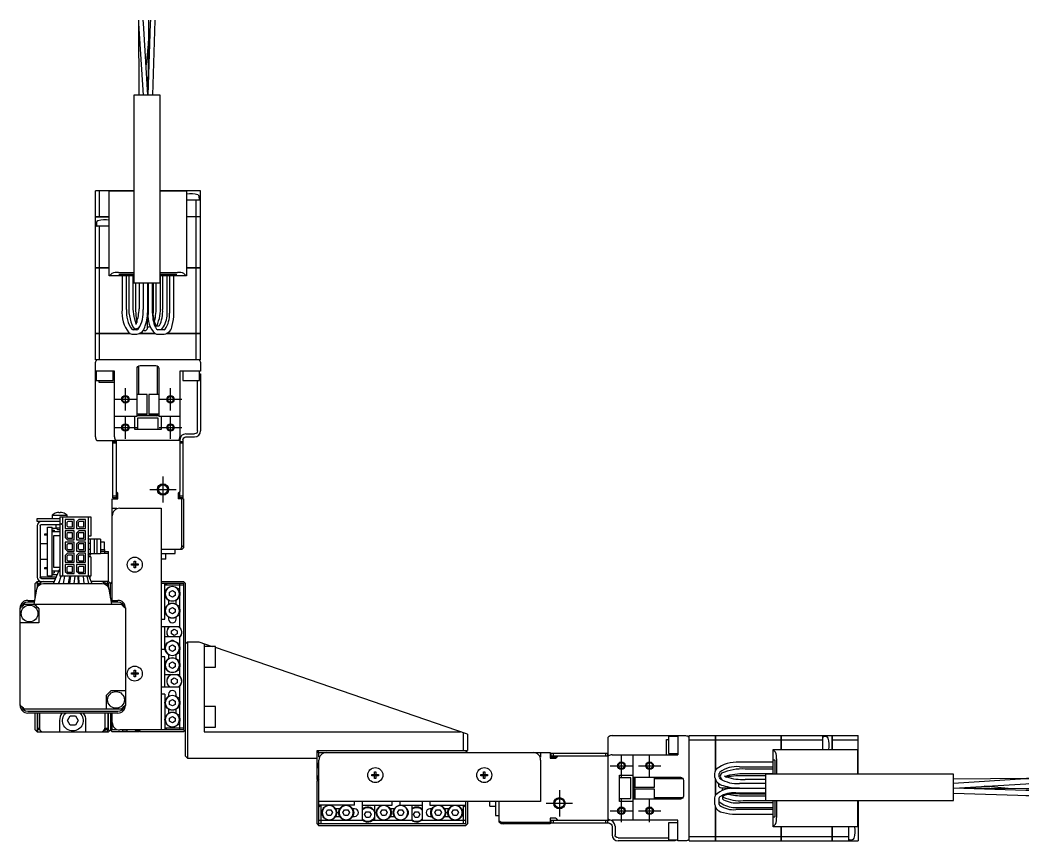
# Model space of a CAD drawing. Extents: x 0 to 1102, y -8 to 887.
# Drawn here: x 0 to 268.4, y 330.4 to 548.8 of the extents above; entities that cross this region are included whole.
import ezdxf

# ---------------------------------------------------------------- set-up
doc = ezdxf.new("R2010")
doc.units = 0
doc.header["$LTSCALE"] = 0.5
doc.linetypes.add('CENTER', pattern=[50.8, 31.75, -6.35, 6.35, -6.35])
for name, color, linetype in [('MSM_CENTER', 1, 'CENTER'), ('MSM_CONTINUOUS', 7, 'CONTINUOUS'), ('MSM_NARROW', 5, 'CONTINUOUS')]:
    doc.layers.add(name, color=color, linetype=linetype)

msp = doc.modelspace()

# ---------------------------------------------------------------- linework, layer by layer
at = {"layer": 'MSM_CENTER'}
for p, q in [((28, 444.9), (28, 450.9)), ((40, 444.9), (40, 450.9)), ((25, 447.9), (31, 447.9)), ((37, 447.9), (43, 447.9)), ((28, 437.4), (28, 443.4)), ((40, 437.4), (40, 443.4)), ((25, 440.4), (31, 440.4)), ((37, 440.4), (43, 440.4)), ((38, 427.4), (38, 420.4)), ((34.5, 423.9), (41.5, 423.9)), ((160, 347.4), (160, 353.4)), ((167.5, 347.4), (167.5, 353.4)), ((157, 350.4), (163, 350.4)), ((164.5, 350.4), (170.5, 350.4)), ((143.5, 343.9), (143.5, 336.9)), ((160, 335.4), (160, 341.4)), ((167.5, 335.4), (167.5, 341.4)), ((140, 340.4), (147, 340.4)), ((157, 338.4), (163, 338.4)), ((164.5, 338.4), (170.5, 338.4))]:
    msp.add_line(p, q, dxfattribs=at)
at = {"layer": 'MSM_CONTINUOUS'}
for p, q in [((31.45, 548.8), (31.45, 548.19)), ((31.45, 548.8), (31.45, 548.47)), ((31.45, 548.47), (31.6, 528.8)), ((31.46, 548.8), (31.5, 547.94)), ((31.5, 547.94), (32.7, 528.8)), ((32.8, 548.02), (32.76, 548.8)), ((34, 528.82), (32.8, 548.02)), ((34.14, 548.13), (34, 528.82)), ((34.62, 548.01), (34, 528.8)), ((34.15, 548.8), (34.14, 548.13)), ((34.64, 548.8), (34.62, 548.01)), ((35.3, 528.8), (35.94, 548.69)), ((35.92, 547.97), (35.94, 548.8)), ((35.94, 548.69), (35.95, 548.8)), ((34.11, 543.28), (33.49, 536.95)), ((37.23, 528.8), (30.23, 528.8)), ((30.23, 528.8), (30.23, 478.8)), ((37.23, 478.8), (37.23, 528.8)), ((20, 496.51), (20, 503.4)), ((30.23, 503.4), (20, 503.4)), ((21.15, 496.51), (21.15, 503.4)), ((23.7, 480.8), (23.7, 503.3)), ((30.23, 503.3), (23.7, 503.3)), ((48, 503.4), (37.23, 503.4)), ((44.3, 503.3), (37.23, 503.3)), ((44.25, 503.3), (44.25, 503.4)), ((44.3, 503.3), (44.3, 480.8)), ((48, 496.51), (48, 503.4)), ((48, 500.9), (44.3, 500.9)), ((46.85, 496.51), (46.85, 500.9)), ((47.73, 501.11), (47.66, 501.88)), ((20, 496.51), (23.7, 496.51)), ((20, 482.9), (20, 496.5)), ((20, 496.5), (23.7, 496.5)), ((23.7, 494), (20, 494)), ((20.01, 496.5), (20.01, 496.51)), ((20.34, 494.99), (20.27, 494.22)), ((21.15, 496.5), (21.15, 496.51)), ((21.15, 482.9), (21.15, 494)), ((44.3, 496.51), (48, 496.51)), ((48, 496.5), (44.3, 496.5)), ((46.84, 496.5), (46.84, 496.51)), ((46.85, 482.9), (46.85, 496.5)), ((47.99, 496.5), (47.99, 496.51)), ((48, 482.9), (48, 496.5)), ((20, 482.9), (23.7, 482.9)), ((20, 465.4), (20, 482.89)), ((23.7, 482.89), (20, 482.89)), ((20.01, 482.9), (20.01, 482.89)), ((21.15, 482.9), (21.15, 482.89)), ((21.15, 465.4), (21.15, 482.89)), ((30.23, 480.8), (23.7, 480.8)), ((23.81, 480.8), (24.41, 481.4)), ((26.18, 481.67), (30.23, 481.67)), ((26.4, 481.19), (30.23, 481.19)), ((26.4, 480.8), (26.4, 481.19)), ((27.1, 480.8), (27.1, 471.8)), ((28.3, 471.8), (28.3, 480.8)), ((28.9, 480.8), (28.9, 473.28)), ((30.1, 473.28), (30.1, 480.8)), ((37.23, 481.67), (41.82, 481.67)), ((37.23, 481.19), (41.6, 481.19)), ((44.3, 480.8), (37.23, 480.8)), ((37.3, 472.8), (37.3, 480.8)), ((37.9, 480.8), (37.9, 471.8)), ((39.1, 471.8), (39.1, 480.8)), ((39.7, 480.8), (39.7, 470.8)), ((40.9, 470.8), (40.9, 480.8)), ((41.6, 480.8), (41.6, 481.19)), ((43.59, 481.4), (44.19, 480.8)), ((44.3, 482.9), (48, 482.9)), ((48, 482.89), (44.3, 482.89)), ((46.84, 482.9), (46.84, 482.89)), ((46.85, 465.4), (46.85, 482.89)), ((47.99, 482.9), (47.99, 482.89)), ((48, 465.4), (48, 482.89)), ((37.23, 478.8), (30.23, 478.8)), ((30.7, 478.8), (30.7, 473.26)), ((31.65, 478.8), (31.65, 473.36)), ((32.75, 478.8), (32.75, 471.8)), ((33.95, 471.8), (33.95, 478.8)), ((34.05, 478.8), (34.05, 470.8)), ((35.25, 470.8), (35.25, 478.8)), ((35.5, 471.8), (35.5, 478.8)), ((36.1, 478.8), (36.1, 472.8)), ((31.65, 473.38), (31.65, 473.34)), ((35.43, 469.75), (35.5, 471.8)), ((30.83, 467.92), (30.67, 467.86)), ((33.87, 467.2), (33.92, 467.2)), ((33.92, 467.2), (34.33, 467.2)), ((34.33, 467.2), (34.36, 467.2)), ((34.36, 467.2), (34.59, 467.25)), ((36.94, 467.4), (36.21, 467.4)), ((20, 465.4), (29.28, 465.4)), ((20, 458.4), (20, 465.39)), ((29.29, 465.39), (20, 465.39)), ((20.01, 465.4), (20.01, 465.39)), ((21.15, 465.4), (21.15, 465.39)), ((21.15, 458.4), (21.15, 465.39)), ((31.02, 466.4), (30.05, 466.4)), ((30.05, 465.2), (31, 465.2)), ((31.04, 466.72), (31.08, 466.74)), ((31.08, 466.74), (31.28, 466.81)), ((35.9, 465.39), (31.65, 465.39)), ((31.68, 465.4), (35.88, 465.4)), ((32.83, 466.36), (33.01, 466.24)), ((33.01, 466.24), (33.21, 466.2)), ((33.21, 466.2), (33.24, 466.2)), ((33.21, 466.2), (33.21, 466.2)), ((33.22, 466.2), (33.24, 466.2)), ((38.35, 466.4), (36.6, 466.4)), ((36.6, 465.2), (38.35, 465.2)), ((48, 465.39), (38.95, 465.39)), ((38.97, 465.4), (48, 465.4)), ((46.84, 465.4), (46.84, 465.39)), ((46.85, 458.4), (46.85, 465.39)), ((47.99, 465.4), (47.99, 465.39)), ((48, 458.4), (48, 465.39)), ((48, 458.4), (20, 458.4)), ((20, 437.9), (20, 457.4)), ((31.5, 456.79), (31.5, 449.2)), ((31.9, 456.9), (36.1, 456.9)), ((36.5, 449.2), (36.5, 456.79)), ((48, 457.4), (48, 455.4)), ((25.1, 455.4), (20, 455.4)), ((20.25, 455.4), (20.25, 452.9)), ((24.75, 452.9), (24.75, 455.4)), ((25.1, 437.9), (25.1, 455.4)), ((31.1, 443.7), (31.1, 456.1)), ((36.9, 456.1), (36.9, 443.7)), ((42.5, 455.4), (42.5, 437.9)), ((48, 455.4), (42.5, 455.4)), ((43.25, 455.4), (43.25, 452.9)), ((47.75, 452.9), (47.75, 455.4)), ((47.75, 454.7), (48, 454.7)), ((48, 454.2), (47.75, 454.2)), ((48, 454.7), (48, 439.5)), ((20.25, 452.9), (24.75, 452.9)), ((21.05, 452.4), (21.05, 452.9)), ((25.1, 452.4), (21.05, 452.4)), ((43.25, 452.9), (47.75, 452.9)), ((47.2, 439.5), (47.2, 452.9)), ((33.75, 449.2), (31.1, 449.2)), ((33.75, 444), (33.75, 449.2)), ((36.9, 449.2), (34.25, 449.2)), ((34.25, 449.2), (34.25, 444)), ((25.1, 443.4), (31.13, 443.4)), ((30.5, 439.9), (30.5, 443.4)), ((31.1, 444), (33.75, 444)), ((36.88, 443.5), (31.12, 443.5)), ((31.13, 443.4), (31.13, 443.49)), ((31.16, 443.4), (31.13, 443.49)), ((36.75, 442.9), (31.25, 442.9)), ((31.25, 442.9), (31.25, 439.9)), ((31.5, 444), (31.5, 443.7)), ((31.5, 443.7), (36.5, 443.7)), ((31.5, 443.7), (31.7, 443.5)), ((34.25, 444), (36.9, 444)), ((36.3, 443.5), (36.5, 443.7)), ((36.5, 443.7), (36.5, 444)), ((36.75, 439.9), (36.75, 442.9)), ((36.87, 443.49), (36.85, 443.42)), ((36.87, 443.4), (36.87, 443.49)), ((36.87, 443.4), (42.5, 443.4)), ((37.5, 443.4), (37.5, 439.9)), ((37.5, 439.9), (30.5, 439.9)), ((44.1, 438.7), (46.4, 438.7)), ((44.1, 437.9), (46.4, 437.9)), ((20.38, 436.9), (25.48, 436.9)), ((24.7, 421.7), (24.7, 436.7)), ((24.7, 436.7), (25.5, 436.7)), ((25.5, 436.2), (24.7, 436.2)), ((25.5, 436.9), (25.5, 421.7)), ((42.5, 436.9), (25.5, 436.9)), ((42.5, 437.1), (42.5, 423.4)), ((42.5, 436.7), (43.3, 436.7)), ((43.3, 436.2), (42.5, 436.2)), ((43.3, 437.1), (43.3, 421.7)), ((24.5, 394.4), (24.5, 421.4)), ((24.5, 421.4), (26, 421.4)), ((24.7, 422.2), (25.5, 422.2)), ((25.5, 421.7), (24.7, 421.7)), ((25.5, 423.4), (26, 422.9)), ((25.75, 423.15), (25.75, 421.4)), ((26, 421.4), (26, 422.9)), ((42, 422.9), (42.5, 423.4)), ((42, 422.9), (42, 421.4)), ((43.5, 421.4), (42, 421.4)), ((42.5, 421.7), (42.5, 423.4)), ((42.5, 422.2), (43.3, 422.2)), ((43.3, 421.7), (42.5, 421.7)), ((43, 408.51), (43, 421.4)), ((43.5, 421.4), (43.5, 408.4)), ((24.5, 418.9), (25.7, 418.9)), ((26.5, 418.9), (37.5, 418.9)), ((37.5, 418.9), (37.5, 359.9)), ((4.5, 415.4), (4.5, 416.2)), ((4.5, 416.2), (10.53, 416.2)), ((8.5, 417.1), (12.5, 417.1)), ((8.5, 417.1), (8.5, 416.2)), ((9.61, 417.67), (9.61, 417.68)), ((10.32, 417.67), (10.32, 417.79)), ((10.68, 417.67), (10.32, 417.67)), ((10.53, 416.65), (10.53, 400.8)), ((10.53, 416.65), (18.81, 416.65)), ((10.68, 417.79), (10.68, 417.67)), ((11.24, 416.65), (11.24, 414.87)), ((11.39, 417.68), (11.39, 417.67)), ((12.5, 416.65), (12.5, 417.1)), ((18.1, 416.65), (18.1, 400.8)), ((18.81, 416.65), (18.81, 411.45)), ((10.53, 415.4), (4.5, 415.4)), ((4.5, 414.2), (4.5, 400.6)), ((5.3, 414.2), (5.3, 400.6)), ((5.7, 414.6), (10.53, 414.6)), ((7.3, 413.9), (8.5, 413.9)), ((7.3, 400.9), (7.3, 413.9)), ((8.5, 400.9), (8.5, 413.9)), ((8.5, 413.65), (9.55, 413.65)), ((9.5, 414.6), (9.5, 413.7)), ((9.5, 413.7), (10.53, 413.7)), ((9.5, 413.7), (9.7, 413.5)), ((9.7, 413.5), (10, 413.2)), ((11.14, 414.87), (11.24, 414.87)), ((11.24, 414.57), (11.14, 414.57)), ((11.24, 414.57), (11.24, 400.8)), ((11.97, 415.92), (11.97, 413.52)), ((14.37, 415.92), (11.97, 415.92)), ((11.97, 413.52), (14.37, 413.52)), ((12.67, 415.41), (12.42, 415.16)), ((12.42, 415.16), (12.42, 414.19)), ((12.42, 414.19), (12.67, 413.94)), ((13.92, 415.41), (12.67, 415.41)), ((12.67, 413.94), (13.92, 413.94)), ((13.92, 413.94), (13.92, 415.41)), ((14.37, 413.52), (14.37, 415.92)), ((15.57, 415.92), (14.97, 415.32)), ((14.97, 415.32), (14.97, 413.52)), ((14.97, 413.52), (17.37, 413.52)), ((15.67, 415.41), (15.42, 415.16)), ((15.42, 415.16), (15.42, 414.19)), ((15.42, 414.19), (15.67, 413.94)), ((17.37, 415.92), (15.57, 415.92)), ((16.92, 415.41), (15.67, 415.41)), ((15.67, 413.94), (16.92, 413.94)), ((16.92, 413.94), (16.92, 415.41)), ((17.37, 413.52), (17.37, 415.92)), ((6.5, 412.03), (6.5, 411.78)), ((7.3, 412.03), (6.5, 412.03)), ((7.3, 411.78), (6.5, 411.78)), ((8.5, 413.11), (9.05, 413.11)), ((10.53, 412.65), (8.5, 412.65)), ((9, 411.65), (10.53, 411.65)), ((9, 403.15), (9, 411.65)), ((9.05, 413.11), (9.05, 412.65)), ((10.53, 413.2), (10, 413.2)), ((11.97, 412.92), (11.97, 411.12)), ((14.37, 412.92), (11.97, 412.92)), ((11.97, 411.12), (12.57, 410.52)), ((12.67, 412.41), (12.42, 412.16)), ((12.42, 412.16), (12.42, 411.19)), ((12.42, 411.19), (12.67, 410.94)), ((13.92, 412.41), (12.67, 412.41)), ((12.67, 410.94), (13.92, 410.94)), ((13.92, 410.94), (13.92, 412.41)), ((14.37, 410.52), (14.37, 412.92)), ((15.57, 412.92), (14.97, 412.32)), ((14.97, 412.32), (14.97, 410.52)), ((15.67, 412.41), (15.42, 412.16)), ((15.42, 412.16), (15.42, 411.19)), ((15.42, 411.19), (15.67, 410.94)), ((17.37, 412.92), (15.57, 412.92)), ((16.92, 412.41), (15.67, 412.41)), ((15.67, 410.94), (16.92, 410.94)), ((16.92, 410.94), (16.92, 412.41)), ((17.37, 410.52), (17.37, 412.92)), ((18.81, 411.45), (18.1, 411.45)), ((7.3, 409.4), (5.3, 409.4)), ((11.97, 409.92), (11.97, 408.12)), ((14.37, 409.92), (11.97, 409.92)), ((11.97, 408.12), (12.57, 407.52)), ((12.67, 409.41), (12.42, 409.16)), ((12.42, 409.16), (12.42, 408.19)), ((12.42, 408.19), (12.67, 407.94)), ((12.57, 410.52), (14.37, 410.52)), ((13.92, 409.41), (12.67, 409.41)), ((13.92, 407.94), (13.92, 409.41)), ((14.37, 407.52), (14.37, 409.92)), ((14.97, 410.52), (17.37, 410.52)), ((15.57, 409.92), (14.97, 409.32)), ((14.97, 409.32), (14.97, 407.52)), ((15.67, 409.41), (15.42, 409.16)), ((15.42, 409.16), (15.42, 408.19)), ((15.42, 408.19), (15.67, 407.94)), ((17.37, 409.92), (15.57, 409.92)), ((16.92, 409.41), (15.67, 409.41)), ((16.92, 407.94), (16.92, 409.41)), ((17.37, 407.52), (17.37, 409.92)), ((18.66, 409.55), (18.1, 409.55)), ((21.38, 410.65), (18.35, 410.65)), ((18.6, 409.55), (18.6, 407.9)), ((18.66, 410.65), (18.66, 406.79)), ((19.66, 410.65), (19.66, 406.79)), ((20.36, 410.65), (20.36, 406.79)), ((21.38, 410.65), (21.38, 406.79)), ((22.4, 409.9), (21.38, 409.9)), ((22.4, 407.9), (22.4, 409.9)), ((42.69, 407.9), (43, 408.51)), ((43, 408.51), (43.5, 409.01)), ((43.5, 408.4), (43, 407.9)), ((5.3, 405.4), (7.3, 405.4)), ((11.97, 406.32), (12.57, 406.92)), ((11.97, 406.32), (11.97, 404.52)), ((12.67, 406.41), (12.42, 406.16)), ((12.42, 406.16), (12.42, 405.19)), ((12.57, 407.52), (14.37, 407.52)), ((14.37, 406.92), (12.57, 406.92)), ((12.67, 407.94), (13.92, 407.94)), ((13.92, 406.41), (12.67, 406.41)), ((13.92, 404.94), (13.92, 406.41)), ((14.37, 404.52), (14.37, 406.92)), ((14.97, 407.52), (17.37, 407.52)), ((15.57, 406.92), (14.97, 406.32)), ((14.97, 406.32), (14.97, 404.52)), ((15.67, 406.41), (15.42, 406.16)), ((15.42, 406.16), (15.42, 405.19)), ((17.37, 406.92), (15.57, 406.92)), ((15.67, 407.94), (16.92, 407.94)), ((16.92, 406.41), (15.67, 406.41)), ((16.92, 404.94), (16.92, 406.41)), ((17.37, 404.52), (17.37, 406.92)), ((18.66, 407.9), (18.1, 407.9)), ((18.81, 405.99), (18.1, 405.99)), ((21.38, 406.79), (18.35, 406.79)), ((18.5, 407.9), (18.66, 407.9)), ((18.5, 407.9), (18.5, 407.9)), ((18.5, 406.4), (18.89, 406.79)), ((18.5, 406.79), (18.5, 405.99)), ((18.81, 405.99), (18.81, 400.8)), ((21.38, 407.9), (22.5, 407.9)), ((22.5, 407.4), (21.38, 407.4)), ((23.5, 406.9), (21.38, 406.9)), ((22.5, 406.9), (22.5, 407.9)), ((22.5, 407.4), (23.5, 407.4)), ((23.5, 399.4), (23.5, 407.4)), ((43, 407.9), (37.5, 407.9)), ((37.5, 406.9), (41.25, 406.9)), ((38.75, 405.4), (37.5, 405.4)), ((38.75, 405.4), (38.75, 406.9)), ((41.25, 406.9), (41.25, 407.9)), ((7.3, 403.03), (6.5, 403.03)), ((6.5, 403.03), (6.5, 402.78)), ((7.3, 402.78), (6.5, 402.78)), ((8.9, 398.9), (10.53, 402.75)), ((10.53, 403.15), (9, 403.15)), ((11.97, 404.52), (14.37, 404.52)), ((11.97, 403.92), (11.97, 402.12)), ((14.37, 403.92), (11.97, 403.92)), ((12.42, 405.19), (12.67, 404.94)), ((12.67, 403.41), (12.42, 403.16)), ((12.42, 403.16), (12.42, 402.19)), ((12.67, 404.94), (13.92, 404.94)), ((13.92, 403.41), (12.67, 403.41)), ((13.92, 401.94), (13.92, 403.41)), ((14.37, 401.52), (14.37, 403.92)), ((14.97, 404.52), (17.37, 404.52)), ((14.97, 403.92), (14.97, 402.12)), ((17.37, 403.92), (14.97, 403.92)), ((15.42, 405.19), (15.67, 404.94)), ((15.67, 403.41), (15.42, 403.16)), ((15.42, 403.16), (15.42, 402.19)), ((15.67, 404.94), (16.92, 404.94)), ((16.92, 403.41), (15.67, 403.41)), ((16.92, 401.94), (16.92, 403.41)), ((17.37, 401.52), (17.37, 403.92)), ((29.61, 404.08), (30.32, 404.08)), ((29.61, 403.72), (29.61, 404.08)), ((30.32, 403.72), (29.61, 403.72)), ((30.32, 404.79), (30.68, 404.79)), ((30.32, 404.08), (30.32, 404.79)), ((30.33, 404.07), (30.32, 404.08)), ((30.33, 403.73), (30.32, 403.72)), ((30.32, 403.02), (30.32, 403.72)), ((30.68, 403.02), (30.32, 403.02)), ((30.33, 404.07), (30.67, 404.07)), ((30.33, 403.73), (30.33, 404.07)), ((30.67, 403.73), (30.33, 403.73)), ((30.67, 404.07), (30.68, 404.08)), ((30.67, 404.07), (30.67, 403.73)), ((30.67, 403.73), (30.68, 403.72)), ((30.68, 404.79), (30.68, 404.08)), ((30.68, 404.08), (31.39, 404.08)), ((30.68, 403.72), (30.68, 403.02)), ((31.39, 403.72), (30.68, 403.72)), ((31.39, 404.08), (31.39, 403.72)), ((5.5, 400.7), (9.5, 400.7)), ((5.5, 400.7), (5.5, 400.26)), ((5.7, 400.2), (9.45, 400.2)), ((7.3, 400.9), (8.5, 400.9)), ((10.28, 402.15), (8.5, 402.15)), ((8.5, 401.7), (9.05, 401.7)), ((9.85, 401.15), (8.5, 401.15)), ((9.05, 402.15), (9.05, 401.7)), ((9.5, 400.32), (9.5, 400.7)), ((10.27, 398.9), (10.88, 400.8)), ((18.81, 400.8), (10.53, 400.8)), ((11.52, 398.9), (11.89, 400.8)), ((11.97, 402.12), (12.57, 401.52)), ((12.42, 402.19), (12.67, 401.94)), ((12.57, 401.52), (14.37, 401.52)), ((12.67, 401.94), (13.92, 401.94)), ((13.11, 400.8), (12.74, 398.9)), ((13.4, 400.8), (13.12, 398.9)), ((14.34, 398.9), (14.61, 400.8)), ((15.57, 401.52), (14.97, 402.12)), ((15.37, 400.8), (15.41, 398.9)), ((15.42, 402.19), (15.67, 401.94)), ((15.57, 401.52), (17.37, 401.52)), ((15.73, 398.9), (15.57, 400.8)), ((15.67, 401.94), (16.92, 401.94)), ((16.78, 400.8), (16.94, 398.9)), ((17.75, 400.8), (18.17, 398.9)), ((18.3, 400.8), (19.1, 398.9)), ((18.5, 400.8), (18.5, 400.32)), ((3.7, 393.4), (4.41, 397.41)), ((4, 398.9), (4.5, 399.4)), ((4, 395.1), (4, 398.9)), ((4.25, 399.15), (4.5, 398.9)), ((4.5, 399.4), (4.5, 397.75)), ((4.5, 399.4), (9.11, 399.4)), ((4.7, 398.13), (4.7, 398.9)), ((4.7, 398.9), (5.23, 398.9)), ((4.94, 398.4), (4.7, 398.4)), ((5.5, 399.4), (5.5, 399.2)), ((6.18, 398.9), (21.82, 398.9)), ((10.21, 398.92), (10.47, 399.53)), ((10.43, 399.4), (10.41, 399.4)), ((12.84, 399.4), (13.2, 399.4)), ((15.4, 399.4), (15.69, 399.4)), ((23.5, 399.4), (18.89, 399.4)), ((22.5, 399.4), (22.5, 398.77)), ((22.5, 398.9), (23.3, 398.9)), ((23.5, 398.9), (23, 399.4)), ((23.3, 398.4), (23.06, 398.4)), ((23.3, 398.9), (23.3, 398.13)), ((24, 398.9), (23.5, 399.4)), ((23.5, 398.9), (23.75, 399.15)), ((23.5, 397.75), (23.5, 398.9)), ((23.59, 397.41), (24.3, 393.4)), ((24.25, 399.15), (24, 398.9)), ((24, 395.1), (24, 398.9)), ((24.5, 399.4), (24.25, 399.15)), ((24.25, 399.15), (24.5, 398.9)), ((37.5, 399.4), (43.5, 399.4)), ((43.5, 398.9), (37.5, 398.9)), ((38.5, 389.4), (38.5, 398.9)), ((38.5, 398.4), (39, 398.9)), ((43.5, 398.4), (38.5, 398.4)), ((42.5, 387.22), (42.5, 398.9)), ((44, 398.9), (43.5, 399.4)), ((43.5, 398.9), (43.75, 399.15)), ((43.5, 398.9), (43.5, 359.9)), ((44, 352.9), (44, 398.9)), ((39.75, 396.58), (40.5, 397.02)), ((39.75, 395.72), (39.75, 396.58)), ((40.5, 395.29), (39.75, 395.72)), ((40.5, 397.02), (41.25, 396.58)), ((41.25, 395.72), (40.5, 395.29)), ((41.25, 396.58), (41.25, 395.72)), ((0, 366.4), (0, 392.4)), ((1.15, 393.4), (26.85, 393.4)), ((2, 394.4), (3.88, 394.4)), ((2, 394.02), (3.81, 394.02)), ((5, 392.15), (5, 388.4)), ((24.12, 394.4), (26, 394.4)), ((24.19, 394.02), (26, 394.02)), ((28, 392.4), (28, 366.4)), ((39.5, 394.42), (39.5, 393.38)), ((39.75, 392.08), (40.5, 392.52)), ((39.75, 391.22), (39.75, 392.08)), ((40.5, 392.52), (41.25, 392.08)), ((41.25, 392.08), (41.25, 391.22)), ((41.5, 393.38), (41.5, 394.42)), ((37.5, 389.4), (38.5, 389.4)), ((39.5, 389.92), (39.5, 389.4)), ((40.5, 390.79), (39.75, 391.22)), ((41.25, 391.22), (40.5, 390.79)), ((41.5, 389.4), (41.5, 389.92)), ((5, 388.4), (0, 388.4)), ((37.5, 387.4), (42.5, 387.4)), ((38.5, 381.4), (38.5, 387.4)), ((40.25, 386.33), (41, 386.77)), ((41, 386.77), (41.75, 386.33)), ((42.5, 384.7), (38.5, 384.7)), ((40.25, 385.47), (40.25, 386.33)), ((41, 385.04), (40.25, 385.47)), ((41.75, 385.47), (41, 385.04)), ((41.75, 386.33), (41.75, 385.47)), ((42.5, 374.22), (42.5, 384.7)), ((37.5, 381.4), (38.5, 381.4)), ((39.75, 382.08), (40.5, 382.52)), ((39.75, 381.22), (39.75, 382.08)), ((40.5, 380.79), (39.75, 381.22)), ((40.5, 382.52), (41.25, 382.08)), ((41.25, 381.22), (40.5, 380.79)), ((41.25, 382.08), (41.25, 381.22)), ((44, 382.9), (44.5, 383.4)), ((44.5, 383.4), (44.5, 352.4)), ((44.5, 383.4), (47.5, 383.4)), ((47.5, 383.4), (51.13, 382.15)), ((49, 382.89), (49, 359.4)), ((52, 382.15), (49, 382.15)), ((52, 376.65), (52, 382.15)), ((119, 358.78), (52, 381.85)), ((38.5, 379.4), (37.5, 379.4)), ((38.5, 371.4), (38.5, 379.4)), ((39.5, 379.92), (39.5, 378.88)), ((41.5, 378.88), (41.5, 379.92)), ((30.32, 375.79), (30.68, 375.79)), ((30.32, 375.08), (30.32, 375.79)), ((30.68, 375.79), (30.68, 375.08)), ((39.75, 377.58), (40.5, 378.02)), ((39.75, 376.72), (39.75, 377.58)), ((40.5, 376.29), (39.75, 376.72)), ((40.5, 378.02), (41.25, 377.58)), ((41.25, 376.72), (40.5, 376.29)), ((41.25, 377.58), (41.25, 376.72)), ((49, 376.65), (52, 376.65)), ((29.61, 375.08), (30.32, 375.08)), ((29.61, 374.72), (29.61, 375.08)), ((30.32, 374.72), (29.61, 374.72)), ((30.33, 375.07), (30.32, 375.08)), ((30.33, 374.73), (30.32, 374.72)), ((30.32, 374.02), (30.32, 374.72)), ((30.68, 374.02), (30.32, 374.02)), ((30.33, 374.73), (30.33, 375.07)), ((30.33, 375.07), (30.67, 375.07)), ((30.67, 374.73), (30.33, 374.73)), ((30.67, 375.07), (30.68, 375.08)), ((30.67, 375.07), (30.67, 374.73)), ((30.67, 374.73), (30.68, 374.72)), ((30.68, 375.08), (31.39, 375.08)), ((30.68, 374.72), (30.68, 374.02)), ((31.39, 374.72), (30.68, 374.72)), ((31.39, 375.08), (31.39, 374.72)), ((38.5, 374.7), (42.5, 374.7)), ((40.25, 373.33), (41, 373.77)), ((40.25, 372.47), (40.25, 373.33)), ((41, 373.77), (41.75, 373.33)), ((41.75, 373.33), (41.75, 372.47)), ((24.25, 370.4), (28, 370.4)), ((37.5, 371.4), (42.5, 371.4)), ((41, 372.04), (40.25, 372.47)), ((41.75, 372.47), (41, 372.04)), ((42.5, 359.9), (42.5, 371.58)), ((23, 365.4), (23, 369.15)), ((38.5, 369.4), (37.5, 369.4)), ((38.5, 369.4), (38.5, 359.9)), ((39.5, 369.4), (39.5, 368.88)), ((39.75, 367.58), (40.5, 368.02)), ((40.5, 368.02), (41.25, 367.58)), ((41.5, 368.88), (41.5, 369.4)), ((26.85, 365.4), (1.15, 365.4)), ((39.5, 365.42), (39.5, 364.38)), ((39.75, 366.72), (39.75, 367.58)), ((40.5, 366.29), (39.75, 366.72)), ((41.25, 366.72), (40.5, 366.29)), ((41.25, 367.58), (41.25, 366.72)), ((41.5, 364.38), (41.5, 365.42)), ((52, 366.15), (49, 366.15)), ((52, 360.65), (52, 366.15)), ((26, 364.78), (2, 364.78)), ((26, 364.4), (2, 364.4)), ((4, 359.9), (4, 364.4)), ((4.5, 364.4), (4.5, 359.4)), ((4.7, 359.9), (4.7, 364.4)), ((5.1, 364.4), (5.1, 360.4)), ((10.5, 362.4), (10.5, 359.4)), ((12.56, 362.4), (13.28, 363.65)), ((13.28, 361.15), (12.56, 362.4)), ((13.28, 363.65), (14.72, 363.65)), ((14.72, 363.65), (15.44, 362.4)), ((15.44, 362.4), (14.72, 361.15)), ((17.5, 359.4), (17.5, 362.4)), ((22.5, 364.4), (22.5, 360.4)), ((23.3, 364.4), (23.3, 359.9)), ((23.5, 359.9), (23.5, 364.4)), ((24, 364.4), (24, 359.9)), ((24.5, 359.9), (24.5, 364.4)), ((39.75, 363.08), (40.5, 363.52)), ((39.75, 362.22), (39.75, 363.08)), ((40.5, 363.52), (41.25, 363.08)), ((41.25, 363.08), (41.25, 362.22)), ((4.5, 359.4), (4, 359.9)), ((4.5, 359.9), (4.25, 359.65)), ((4.7, 360.4), (5.1, 360.4)), ((5.23, 359.9), (4.7, 359.9)), ((14.72, 361.15), (13.28, 361.15)), ((22.5, 360.4), (23.3, 360.4)), ((22.5, 360.4), (22.5, 359.4)), ((23.3, 359.9), (22.5, 359.9)), ((23, 359.4), (23.5, 359.9)), ((23.75, 359.65), (23.5, 359.9)), ((23.5, 359.4), (24, 359.9)), ((24, 359.9), (24.25, 359.65)), ((24.5, 359.9), (24.25, 359.65)), ((25.7, 359.9), (24.5, 359.9)), ((43.5, 359.9), (26.5, 359.9)), ((27.3, 359.6), (27.3, 359.9)), ((28.5, 359.6), (28.5, 359.9)), ((31, 359.4), (30.5, 359.9)), ((31, 359.9), (31, 359.4)), ((31.2, 359.4), (31.2, 359.9)), ((31.4, 359.9), (31.4, 359.8)), ((31.5, 359.9), (32, 359.4)), ((32, 359.9), (31.75, 359.65)), ((43.5, 360.4), (38.5, 360.4)), ((39, 359.9), (38.5, 360.4)), ((40.5, 361.79), (39.75, 362.22)), ((41.25, 362.22), (40.5, 361.79)), ((43.75, 359.65), (43.5, 359.9)), ((43.5, 359.4), (44, 359.9)), ((49, 360.65), (52, 360.65)), ((4.5, 359.4), (23.5, 359.4)), ((5.5, 359.6), (5.5, 359.4)), ((24.25, 359.65), (24.5, 359.4)), ((31.7, 359.4), (24.5, 359.4)), ((27.3, 359.6), (28.5, 359.6)), ((31.9, 359.5), (31.7, 359.5)), ((31.8, 359.5), (31.7, 359.4)), ((43.5, 359.4), (32, 359.4)), ((49, 359.4), (117.2, 359.4)), ((118, 354.4), (118, 359.13)), ((119, 358.78), (119, 354.4)), ((156.5, 352.92), (156.5, 358.02)), ((157.5, 358.4), (177, 358.4)), ((172, 357.35), (172.5, 357.35)), ((172, 353.3), (172, 357.35)), ((172.5, 358.15), (172.5, 353.65)), ((175, 358.15), (172.5, 358.15)), ((175, 358.4), (175, 353.3)), ((178, 358.4), (184.99, 358.4)), ((178, 330.4), (178, 358.4)), ((178, 357.25), (184.99, 357.25)), ((184.99, 349.11), (184.99, 358.4)), ((185, 358.39), (184.99, 358.39)), ((185, 357.25), (184.99, 357.25)), ((185, 358.4), (202.49, 358.4)), ((185, 358.4), (185, 349.13)), ((185, 357.25), (202.49, 357.25)), ((202.49, 354.7), (202.49, 358.4)), ((202.5, 358.39), (202.49, 358.39)), ((202.5, 357.25), (202.49, 357.25)), ((202.5, 358.4), (216.1, 358.4)), ((202.5, 358.4), (202.5, 354.7)), ((202.5, 357.25), (213.6, 357.25)), ((213.6, 354.7), (213.6, 358.4)), ((214.59, 358.07), (213.82, 358.13)), ((216.1, 354.7), (216.1, 358.4)), ((216.1, 358.39), (216.11, 358.39)), ((216.1, 357.25), (216.11, 357.25)), ((216.11, 358.4), (216.11, 354.7)), ((216.11, 358.4), (223, 358.4)), ((216.11, 357.25), (223, 357.25)), ((223, 348.17), (223, 358.4)), ((79.5, 354.4), (79, 353.9)), ((79, 346.7), (79, 354.4)), ((79, 354.4), (119, 354.4)), ((119, 353.9), (118.5, 354.4)), ((200.4, 354.7), (222.9, 354.7)), ((200.4, 348.17), (200.4, 354.7)), ((200.4, 354.6), (201, 353.99)), ((222.9, 348.17), (222.9, 354.7)), ((44, 352.9), (44.5, 352.4)), ((44.5, 352.4), (79, 352.4)), ((79.5, 353.9), (79.25, 354.15)), ((79.5, 353.9), (141, 353.9)), ((79.5, 352.7), (79.5, 353.9)), ((79.5, 334.9), (79.5, 351.9)), ((118.75, 354.15), (118.5, 353.9)), ((138.5, 353.9), (138.5, 352.7)), ((138.5, 351.9), (138.5, 340.9)), ((141, 353.9), (141, 352.4)), ((142.75, 352.65), (141, 352.65)), ((141, 352.4), (142.5, 352.4)), ((141.3, 352.9), (141.3, 353.7)), ((141.3, 353.7), (156.3, 353.7)), ((156.5, 352.9), (141.3, 352.9)), ((141.8, 353.7), (141.8, 352.9)), ((143, 352.9), (142.5, 352.4)), ((155.8, 352.9), (155.8, 353.7)), ((156.3, 353.7), (156.3, 352.9)), ((156.5, 335.9), (156.5, 352.9)), ((157.5, 353.3), (175, 353.3)), ((163, 353.3), (163, 347.27)), ((172.5, 353.65), (175, 353.65)), ((200.4, 352), (200.79, 352)), ((200.79, 352), (200.79, 348.17)), ((201.26, 352.22), (201.26, 348.17)), ((79.2, 351.1), (79.2, 349.9)), ((79.2, 351.1), (79.5, 351.1)), ((79.2, 349.9), (79.5, 349.9)), ((200.4, 351.3), (191.4, 351.3)), ((191.4, 350.1), (200.4, 350.1)), ((200.4, 349.5), (192.88, 349.5)), ((79, 347.4), (79.5, 347.9)), ((79.5, 347.4), (79, 347.4)), ((79, 347.2), (79.5, 347.2)), ((79.5, 346.9), (79, 346.4)), ((79.1, 346.6), (79, 346.7)), ((79, 334.9), (79, 346.4)), ((79.1, 346.5), (79.1, 346.7)), ((79.5, 346.4), (79.25, 346.65)), ((79.5, 347), (79.4, 347)), ((93.61, 348.08), (94.32, 348.08)), ((93.61, 347.72), (93.61, 348.08)), ((94.32, 347.72), (93.61, 347.72)), ((94.32, 348.79), (94.68, 348.79)), ((94.32, 348.08), (94.32, 348.79)), ((94.33, 348.07), (94.32, 348.08)), ((94.33, 347.73), (94.32, 347.72)), ((94.32, 347.02), (94.32, 347.72)), ((94.68, 347.02), (94.32, 347.02)), ((94.33, 347.73), (94.33, 348.07)), ((94.33, 348.07), (94.67, 348.07)), ((94.67, 347.73), (94.33, 347.73)), ((94.67, 348.07), (94.68, 348.08)), ((94.67, 348.07), (94.67, 347.73)), ((94.67, 347.73), (94.68, 347.72)), ((94.68, 348.79), (94.68, 348.08)), ((94.68, 348.08), (95.39, 348.08)), ((94.68, 347.72), (94.68, 347.02)), ((95.39, 347.72), (94.68, 347.72)), ((95.39, 348.08), (95.39, 347.72)), ((122.61, 348.08), (123.32, 348.08)), ((122.61, 347.72), (122.61, 348.08)), ((123.32, 347.72), (122.61, 347.72)), ((123.32, 348.79), (123.68, 348.79)), ((123.32, 348.08), (123.32, 348.79)), ((123.33, 348.07), (123.32, 348.08)), ((123.33, 347.73), (123.32, 347.72)), ((123.32, 347.02), (123.32, 347.72)), ((123.68, 347.02), (123.32, 347.02)), ((123.33, 347.73), (123.33, 348.07)), ((123.33, 348.07), (123.67, 348.07)), ((123.67, 347.73), (123.33, 347.73)), ((123.67, 348.07), (123.68, 348.08)), ((123.67, 348.07), (123.67, 347.73)), ((123.67, 347.73), (123.68, 347.72)), ((123.68, 348.79), (123.68, 348.08)), ((123.68, 348.08), (124.39, 348.08)), ((123.68, 347.72), (123.68, 347.02)), ((124.39, 347.72), (123.68, 347.72)), ((124.39, 348.08), (124.39, 347.72)), ((159.5, 347.9), (163, 347.9)), ((159.5, 340.9), (159.5, 347.9)), ((162.5, 347.15), (159.5, 347.15)), ((162.5, 341.65), (162.5, 347.15)), ((163, 347.27), (163.09, 347.27)), ((163.01, 347.25), (163.09, 347.27)), ((163.1, 341.53), (163.1, 347.28)), ((163.3, 346.9), (163.1, 346.7)), ((163.3, 347.3), (175.7, 347.3)), ((163.3, 346.9), (163.3, 341.9)), ((163.6, 346.9), (163.3, 346.9)), ((163.6, 347.3), (163.6, 344.65)), ((168.8, 344.65), (168.8, 347.3)), ((176.39, 346.9), (168.8, 346.9)), ((176.5, 346.5), (176.5, 342.3)), ((184.8, 348.36), (184.8, 347.4)), ((184.99, 342.5), (184.99, 346.75)), ((185, 346.73), (185, 342.52)), ((186, 347.4), (186, 348.36)), ((186.32, 347.36), (186.34, 347.32)), ((186.34, 347.32), (186.41, 347.12)), ((187.52, 347.57), (187.46, 347.73)), ((198.4, 347.7), (192.86, 347.7)), ((192.88, 348.3), (200.4, 348.3)), ((192.98, 346.75), (192.94, 346.75)), ((198.4, 346.75), (192.95, 346.75)), ((198.4, 341.17), (198.4, 348.17)), ((248.4, 348.17), (198.4, 348.17)), ((248.4, 341.17), (248.4, 348.17)), ((268.07, 346.95), (248.4, 346.8)), ((267.54, 346.9), (248.4, 345.7)), ((268.4, 346.94), (267.54, 346.9)), ((268.4, 346.95), (267.79, 346.95)), ((268.4, 346.95), (268.07, 346.95)), ((163.6, 344.65), (168.8, 344.65)), ((163.6, 344.15), (163.6, 341.5)), ((168.8, 344.15), (163.6, 344.15)), ((168.8, 341.5), (168.8, 344.15)), ((185.84, 345.39), (185.8, 345.2)), ((185.8, 345.2), (185.8, 345.19)), ((185.8, 345.19), (185.8, 345.17)), ((185.8, 345.19), (185.8, 345.17)), ((185.96, 345.57), (185.84, 345.39)), ((186.8, 344.53), (186.8, 344.48)), ((186.8, 344.48), (186.8, 344.08)), ((186.8, 344.08), (186.8, 344.04)), ((186.8, 344.04), (186.85, 343.81)), ((198.4, 344.35), (190.4, 344.35)), ((198.4, 345.65), (191.4, 345.65)), ((191.4, 344.45), (198.4, 344.45)), ((267.61, 343.78), (248.4, 344.4)), ((248.42, 344.4), (267.62, 345.6)), ((267.73, 344.26), (248.42, 344.4)), ((262.88, 344.29), (256.55, 344.91)), ((268.4, 343.76), (267.61, 343.78)), ((267.62, 345.6), (268.4, 345.64)), ((268.4, 344.25), (267.73, 344.26)), ((138.5, 340.9), (79.5, 340.9)), ((89, 339.9), (89, 340.9)), ((91, 340.9), (91, 335.9)), ((99, 339.9), (99, 340.9)), ((101, 340.9), (101, 339.9)), ((107, 340.9), (107, 335.9)), ((109, 340.9), (109, 339.9)), ((118.5, 340.9), (118.5, 334.9)), ((119, 340.9), (119, 334.9)), ((125, 339.65), (125, 340.9)), ((126.5, 340.9), (126.5, 337.15)), ((127.5, 335.4), (127.5, 340.9)), ((159.5, 341.65), (162.5, 341.65)), ((163, 340.9), (159.5, 340.9)), ((163, 341.53), (163, 335.9)), ((163, 341.53), (163.09, 341.53)), ((163.09, 341.53), (163.01, 341.56)), ((163.1, 342.1), (163.3, 341.9)), ((163.3, 341.9), (163.6, 341.9)), ((175.7, 341.5), (163.3, 341.5)), ((168.8, 341.9), (176.39, 341.9)), ((184.8, 341.8), (184.8, 340.06)), ((186, 340.06), (186, 341.8)), ((187, 341.46), (187, 342.19)), ((189.34, 342.97), (191.4, 342.9)), ((190.4, 343.15), (198.4, 343.15)), ((191.4, 342.9), (198.4, 342.9)), ((198.4, 342.3), (192.4, 342.3)), ((192.4, 341.1), (200.4, 341.1)), ((198.4, 341.17), (248.4, 341.17)), ((200.4, 334.1), (200.4, 341.17)), ((200.79, 341.17), (200.79, 336.8)), ((201.26, 341.17), (201.26, 336.58)), ((222.9, 334.1), (222.9, 341.17)), ((223, 341.17), (223, 330.4)), ((248.4, 343.1), (268.28, 342.46)), ((267.56, 342.48), (268.4, 342.46)), ((268.28, 342.46), (268.4, 342.45)), ((79.5, 339.4), (80, 339.9)), ((89, 339.9), (79.5, 339.9)), ((80, 339.9), (80, 334.9)), ((81.38, 337.9), (81.82, 338.65)), ((81.82, 338.65), (82.68, 338.65)), ((82.68, 338.65), (83.12, 337.9)), ((85.02, 338.9), (83.98, 338.9)), ((85.88, 337.9), (86.32, 338.65)), ((86.32, 338.65), (87.18, 338.65)), ((87.18, 338.65), (87.62, 337.9)), ((89, 338.9), (88.48, 338.9)), ((91, 339.9), (99, 339.9)), ((94.3, 339.9), (94.3, 335.9)), ((95.88, 337.9), (96.32, 338.65)), ((96.32, 338.65), (97.18, 338.65)), ((97.18, 338.65), (97.62, 337.9)), ((99.52, 338.9), (98.48, 338.9)), ((100.38, 337.9), (100.82, 338.65)), ((100.82, 338.65), (101.68, 338.65)), ((101, 339.9), (107, 339.9)), ((101.68, 338.65), (102.12, 337.9)), ((104.3, 335.9), (104.3, 339.9)), ((109, 339.9), (118.5, 339.9)), ((109.52, 338.9), (109, 338.9)), ((110.38, 337.9), (110.82, 338.65)), ((110.82, 338.65), (111.68, 338.65)), ((111.68, 338.65), (112.12, 337.9)), ((114.02, 338.9), (112.98, 338.9)), ((114.88, 337.9), (115.32, 338.65)), ((115.32, 338.65), (116.18, 338.65)), ((116.18, 338.65), (116.62, 337.9)), ((118, 334.9), (118, 339.9)), ((118, 339.9), (118.5, 339.4)), ((125, 339.65), (126.5, 339.65)), ((184.99, 330.4), (184.99, 339.45)), ((185, 339.43), (185, 330.4)), ((200.4, 338.7), (190.4, 338.7)), ((200.4, 340.5), (191.4, 340.5)), ((191.4, 339.3), (200.4, 339.3)), ((79.5, 335.9), (91.18, 335.9)), ((81.82, 337.15), (81.38, 337.9)), ((82.68, 337.15), (81.82, 337.15)), ((83.12, 337.9), (82.68, 337.15)), ((83.98, 336.9), (85.02, 336.9)), ((86.32, 337.15), (85.88, 337.9)), ((87.18, 337.15), (86.32, 337.15)), ((87.62, 337.9), (87.18, 337.15)), ((88.48, 336.9), (89, 336.9)), ((91.63, 337.4), (92.07, 338.15)), ((92.07, 336.65), (91.63, 337.4)), ((92.07, 338.15), (92.93, 338.15)), ((92.93, 336.65), (92.07, 336.65)), ((92.93, 338.15), (93.37, 337.4)), ((93.37, 337.4), (92.93, 336.65)), ((93.82, 335.9), (104.3, 335.9)), ((96.32, 337.15), (95.88, 337.9)), ((97.18, 337.15), (96.32, 337.15)), ((97.62, 337.9), (97.18, 337.15)), ((98.48, 336.9), (99.52, 336.9)), ((100.82, 337.15), (100.38, 337.9)), ((101.68, 337.15), (100.82, 337.15)), ((102.12, 337.9), (101.68, 337.15)), ((104.63, 337.4), (105.07, 338.15)), ((105.07, 336.65), (104.63, 337.4)), ((105.07, 338.15), (105.93, 338.15)), ((105.93, 336.65), (105.07, 336.65)), ((105.93, 338.15), (106.37, 337.4)), ((106.37, 337.4), (105.93, 336.65)), ((106.82, 335.9), (118.5, 335.9)), ((109, 336.9), (109.52, 336.9)), ((110.82, 337.15), (110.38, 337.9)), ((111.68, 337.15), (110.82, 337.15)), ((112.12, 337.9), (111.68, 337.15)), ((112.98, 336.9), (114.02, 336.9)), ((115.32, 337.15), (114.88, 337.9)), ((116.18, 337.15), (115.32, 337.15)), ((116.62, 337.9), (116.18, 337.15)), ((126.5, 337.15), (127.5, 337.15)), ((127.5, 335.71), (128.11, 335.4)), ((142.5, 336.4), (141, 336.4)), ((141, 336.4), (141, 334.9)), ((141.3, 335.1), (141.3, 335.9)), ((141.3, 335.9), (156.7, 335.9)), ((141.8, 335.9), (141.8, 335.1)), ((142.5, 336.4), (143, 335.9)), ((155.8, 335.1), (155.8, 335.9)), ((156.3, 335.9), (156.3, 335.1)), ((175, 335.9), (157.5, 335.9)), ((175, 330.4), (175, 335.9)), ((190.4, 337.5), (200.4, 337.5)), ((200.4, 336.8), (200.79, 336.8)), ((79, 334.9), (79.5, 334.4)), ((79.25, 334.65), (79.5, 334.9)), ((118.5, 334.9), (79.5, 334.9)), ((118.5, 334.4), (79.5, 334.4)), ((118.5, 334.9), (118.75, 334.65)), ((118.5, 334.4), (119, 334.9)), ((128, 334.9), (127.5, 335.4)), ((141, 334.9), (128, 334.9)), ((128.11, 335.4), (141, 335.4)), ((128.11, 335.4), (128.61, 334.9)), ((156.7, 335.1), (141.3, 335.1)), ((157.5, 334.3), (157.5, 332)), ((158.3, 334.3), (158.3, 332)), ((172.5, 335.15), (172.5, 330.65)), ((175, 335.15), (172.5, 335.15)), ((201, 334.81), (200.4, 334.21)), ((222.9, 334.1), (200.4, 334.1)), ((202.49, 330.4), (202.49, 334.1)), ((202.5, 334.1), (202.5, 330.4)), ((216.1, 330.4), (216.1, 334.1)), ((216.11, 334.1), (216.11, 330.4)), ((220.5, 330.4), (220.5, 334.1)), ((222.9, 334.15), (223, 334.15)), ((159.1, 331.2), (172.5, 331.2)), ((174.3, 330.4), (159.1, 330.4)), ((172.5, 330.65), (175, 330.65)), ((173.8, 330.4), (173.8, 330.65)), ((174.3, 330.65), (174.3, 330.4)), ((177, 330.4), (175, 330.4)), ((178, 331.56), (184.99, 331.56)), ((178, 330.4), (184.99, 330.4)), ((185, 331.56), (184.99, 331.56)), ((185, 330.41), (184.99, 330.41)), ((185, 331.56), (202.49, 331.56)), ((185, 330.4), (202.49, 330.4)), ((202.5, 331.56), (202.49, 331.56)), ((202.5, 330.41), (202.49, 330.41)), ((202.5, 331.56), (216.1, 331.56)), ((202.5, 330.4), (216.1, 330.4)), ((216.1, 331.56), (216.11, 331.56)), ((216.1, 330.41), (216.11, 330.41)), ((216.11, 331.56), (220.5, 331.56)), ((216.11, 330.4), (223, 330.4)), ((220.71, 330.67), (221.48, 330.74))]:
    msp.add_line(p, q, dxfattribs=at)
for centre, radius in [((28, 447.9), 0.783), ((40, 447.9), 0.783), ((28, 440.4), 0.783), ((40, 440.4), 0.783), ((38, 423.9), 1.23), ((30.5, 403.9), 2), ((40.5, 396.15), 2), ((2.5, 390.9), 2.23), ((40.5, 391.65), 2), ((40.5, 381.65), 2), ((40.5, 377.15), 2), ((30.5, 374.9), 2), ((25.5, 367.9), 2.23), ((40.5, 367.15), 2), ((40.5, 362.65), 2), ((94.5, 347.9), 2), ((123.5, 347.9), 2), ((160, 350.4), 0.783), ((167.5, 350.4), 0.783), ((143.5, 340.4), 1.23), ((82.25, 337.9), 2), ((86.75, 337.9), 2), ((96.75, 337.9), 2), ((101.25, 337.9), 2), ((111.25, 337.9), 2), ((115.75, 337.9), 2), ((160, 338.4), 0.783), ((167.5, 338.4), 0.783)]:
    msp.add_circle(centre, radius, dxfattribs=at)
at = {"layer": 'MSM_CONTINUOUS', "extrusion": (0, 0, -1)}
for centre in [(-40.5, 396.15), (-40.5, 391.65), (-40.5, 381.65), (-40.5, 377.15), (-40.5, 367.15), (-40.5, 362.65), (-82.25, 337.9), (-86.75, 337.9), (-96.75, 337.9), (-101.25, 337.9), (-111.25, 337.9), (-115.75, 337.9)]:
    msp.add_circle(centre, 1.9, dxfattribs=at)
at = {"layer": 'MSM_CONTINUOUS'}
for centre, radius, start, end in [((45.5, 496.59), 6, 72.3708, 101.5369), ((47.17, 501.83), 0.5, 5, 72.3708), ((47.53, 501.09), 0.2, 288.1949, 5), ((20.47, 494.2), 0.2, 175, 270), ((20.83, 494.94), 0.5, 107.6292, 175), ((22.5, 489.7), 6, 78.463, 107.6291), ((25.94, 477.16), 4.51, 86.9565, 109.8759), ((42.04, 477.03), 4.64, 70.4546, 92.713), ((41.6, 472.36), 12.73, 175.8454, 204.6186), ((57.56, 472.52), 26.87, 178.4238, 188.8516), ((17.9, 472.62), 13.77, 2.9984, 2.9996), ((26.37, 471.96), 10.96, 335.8666, 4.385), ((35.81, 471.04), 8.74, 175.0197, 218.3235), ((35.99, 471.05), 7.72, 174.4381, 215.6687), ((17.9, 472.62), 13.77, 342.1759, 357.1972), ((24.12, 471.22), 8.65, 328.5524, 3.8561), ((21.02, 471.61), 12.93, 341.4264, 0.8555), ((-36.03, 470.52), 69.98, 356.9256, 0.5083), ((40.43, 469.95), 6.43, 172.4193, 225.037), ((42.36, 470.32), 7.13, 176.1621, 211.44), ((49.3, 472.51), 14.15, 186.6571, 200.3054), ((29.2, 471.28), 8.72, 334.6207, 3.4586), ((31.9, 470.86), 7.25, 321.9863, 353.6299), ((32.86, 470.29), 6.86, 326.8577, 4.2662), ((30.69, 470.93), 8.45, 354.0847, 5.9153), ((29.51, 470.69), 11.39, 344.0263, 0.5737), ((30.79, 467.67), 0.978, 218.7039, 284.8652), ((30.17, 468.45), 0.846, 321.4689, 356.9127), ((30.56, 467.92), 2.75, 279.2724, 351.0568), ((30.83, 467.93), 1.21, 291.8456, 319.7784), ((36.62, 467.94), 0.679, 210.1743, 232.5013), ((36.15, 467.63), 0.266, 300.6087, 325.589), ((36.11, 468.32), 1.25, 312.2163, 320.9064), ((37.87, 467.76), 2.6, 280.5511, 355.471), ((30.08, 466.92), 1.72, 229.0024, 268.8954), ((30.12, 467.02), 0.622, 228.9031, 263.0608), ((30.81, 467.26), 0.889, 283.8661, 321.118), ((33.23, 466.82), 0.621, 270.8645, 354.9547), ((36.62, 466.65), 1.45, 239.5973, 269.5942), ((36.68, 466.87), 0.476, 213.7324, 261.3862), ((38.24, 466.91), 0.517, 281.8582, 314.7596), ((21.5, 437.9), 1.5, 180, 221.8103), ((26.6, 437.9), 1.5, 180, 221.8103), ((41, 437.9), 1.5, 318.1897, 0), ((44.1, 437.1), 1.6, 90, 180), ((46.4, 439.5), 1.6, 270, 0), ((26.5, 416.9), 2, 90, 180), ((10.5, 414.6), 3.2, 106.1225, 128.6822), ((10.5, 414.6), 3.19, 93.2297, 106.1067), ((10.5, 414.6), 3.19, 73.8933, 86.7703), ((10.5, 414.6), 3.2, 51.3178, 73.8775), ((5.7, 414.2), 1.2, 90, 180), ((5.7, 400.6), 1.2, 180, 270), ((6.1, 398.4), 1, 90, 171.4849), ((21.5, 398.4), 1, 23.447, 90), ((2, 392.4), 2, 90, 180), ((26, 392.4), 2, 0, 90), ((40.5, 389.4), 1, 180, 0), ((41, 385.9), 2, 131.4096, 216.8699), ((41, 385.9), 2, 318.5904, 48.5904), ((40.5, 382.7), 1, 64.6316, 115.3684), ((41, 372.9), 2, 115.8419, 228.5904), ((41, 372.9), 2, 311.4096, 64.1581), ((40.5, 369.4), 1, 0, 180), ((2, 366.4), 2, 180, 270), ((26, 366.4), 2, 270, 0), ((14, 362.4), 3.5, 145.1501, 180), ((14, 362.4), 3.5, 0, 34.8499), ((6.1, 360.4), 1, 180, 270), ((21.5, 360.4), 1, 270, 0), ((26.5, 361.9), 2, 180, 270), ((31.7, 359.8), 0.3, 180, 270), ((157.5, 356.9), 1.5, 90, 131.8103), ((213.8, 357.93), 0.2, 85, 180), ((214.54, 357.57), 0.5, 17.6292, 85), ((209.3, 355.9), 6, 348.463, 17.6291), ((81.5, 351.9), 2, 90, 180), ((136.5, 351.9), 2, 0, 90), ((157.5, 351.8), 1.5, 90, 131.8103), ((197.52, 352.57), 3.76, 354.6166, 22.2158), ((186.52, 348.32), 1.72, 139.0024, 178.8954), ((190.64, 342.59), 8.74, 85.0197, 128.3235), ((190.65, 342.42), 7.72, 84.4381, 125.6687), ((191.96, 336.8), 12.73, 85.8454, 114.6186), ((79.4, 346.7), 0.3, 90, 180), ((187.51, 347.84), 2.75, 189.2724, 261.0568), ((186.62, 348.28), 0.622, 138.9031, 173.0608), ((186.86, 347.59), 0.889, 194.0005, 231.118), ((187.27, 347.61), 0.978, 128.7039, 194.8652), ((190.82, 354.28), 8.65, 238.5524, 273.8561), ((187.53, 347.57), 1.21, 201.8456, 229.7784), ((188.05, 348.23), 0.846, 231.4689, 266.9127), ((192.12, 320.84), 26.87, 88.4238, 98.8516), ((192.22, 360.5), 13.77, 252.1759, 272.9996), ((189.55, 337.97), 6.43, 82.4193, 135.0306), ((186.42, 345.18), 0.621, 180.8645, 264.9547), ((190.12, 414.43), 69.98, 266.9256, 270.5083), ((191.21, 357.39), 12.93, 251.4264, 270.8555), ((186.25, 341.79), 1.45, 149.8457, 179.5942), ((186.47, 341.73), 0.476, 123.7324, 171.3862), ((189.92, 336.04), 7.13, 86.1621, 121.44), ((187.54, 341.78), 0.679, 120.1743, 142.5013), ((187.23, 342.25), 0.266, 210.6087, 235.589), ((187.92, 342.29), 1.25, 222.2163, 230.9064), ((191.56, 352.03), 10.96, 245.8666, 274.385), ((190.87, 349.2), 8.72, 244.6207, 273.4586), ((192.11, 329.1), 14.15, 96.6571, 110.3054), ((89, 337.9), 1, 270, 90), ((92.5, 337.4), 2, 25.8419, 138.5904), ((102.3, 337.9), 1, 334.6316, 25.3684), ((105.5, 337.4), 2, 41.4096, 126.8699), ((109, 337.9), 1, 90, 270), ((187.36, 340.53), 2.6, 190.5511, 265.471), ((190.46, 346.5), 7.25, 231.9863, 263.6299), ((186.51, 340.16), 0.517, 191.8582, 224.7596), ((189.89, 345.54), 6.86, 236.8577, 274.2662), ((190.53, 347.71), 8.45, 264.0847, 275.9153), ((92.5, 337.4), 2, 221.4096, 334.158), ((105.5, 337.4), 2, 228.5904, 318.5904), ((157.5, 337.4), 1.5, 228.1897, 270), ((156.7, 334.3), 1.6, 0, 90), ((190.29, 348.89), 11.39, 254.0263, 270.5737), ((196.63, 336.36), 4.64, 340.4546, 2.713), ((216.19, 332.9), 6, 342.3708, 11.5369), ((159.1, 332), 1.6, 180, 270), ((220.69, 330.87), 0.2, 198.1949, 275), ((221.43, 331.24), 0.5, 275, 342.3708)]:
    msp.add_arc(centre, radius, start, end, dxfattribs=at)
at = {"layer": 'MSM_CONTINUOUS', "extrusion": (0, 0, -1)}
for centre, radius, start, end in [((-43.86, 472.51), 13.78, 340.6907, 3.2092), ((-6.38, 472.6), 25.29, 178.3223, 181.4809), ((-20.31, 472.37), 15.8, 178.4424, 193.4128), ((-47.44, 471.33), 13.5, 354.8625, 2.0051), ((-21.5, 457.4), 1.5, 0, 41.8103), ((-31.9, 456.1), 0.8, 0, 90), ((-36.1, 456.1), 0.8, 90, 180), ((-46.5, 457.4), 1.5, 138.1897, 180), ((-31.9, 443.7), 0.8, 344.8734, 0), ((-36.1, 443.7), 0.8, 180, 195.1266), ((-44.1, 437.1), 0.8, 0, 90), ((-46.4, 439.5), 0.8, 180, 270), ((-5.7, 414.2), 0.4, 0, 90), ((-11.14, 414.72), 0.15, 270, 90), ((-18.35, 410.9), 0.25, 270, 0), ((-18.35, 406.54), 0.25, 0, 90), ((-5.7, 400.6), 0.4, 270, 0), ((-6.18, 397.1), 1.8, 10, 90), ((-14, 396.4), 2.75, 65.38, 71.7789), ((-21.82, 397.1), 1.8, 90, 170), ((-14, 379.4), 19, 42.5364, 47.4626), ((-2, 392.4), 1.62, 9.7264, 90), ((9.05, 379.36), 19, 132.3336, 137.6664), ((-26, 392.4), 1.62, 90, 170.2637), ((-14, 379.4), 19, 132.5374, 137.4626), ((-41, 385.9), 1.9, 320.8333, 52.1363), ((-41, 385.9), 1.9, 127.8636, 219.1667), ((-41, 372.9), 1.9, 307.8636, 71.3282), ((-41, 372.9), 1.9, 108.6717, 232.1364), ((-37.05, 356.36), 19, 42.3336, 47.6664), ((-14, 379.4), 19, 312.5364, 317.4636), ((-2, 366.4), 1.62, 270, 350.2833), ((-26, 366.4), 1.62, 189.7266, 270), ((-14, 379.4), 19, 222.5374, 227.4636), ((-14, 362.4), 2.75, 133.3418, 46.6582), ((-177, 356.9), 1.5, 90, 131.8103), ((-163.3, 346.5), 0.8, 74.8734, 90), ((-175.7, 346.5), 0.8, 90, 180), ((-192.11, 334.54), 13.78, 70.6958, 93.2092), ((-192.2, 372.02), 25.29, 268.3223, 268.3235), ((-163.3, 342.3), 0.8, 270, 285.1266), ((-175.7, 342.3), 0.8, 180, 270), ((-191.97, 358.1), 15.8, 268.4424, 283.4128), ((-92.5, 337.4), 1.9, 37.8636, 161.3283), ((-105.5, 337.4), 1.9, 50.8333, 142.1363), ((-92.5, 337.4), 1.9, 198.6717, 322.1364), ((-105.5, 337.4), 1.9, 217.8636, 309.1667), ((-156.7, 334.3), 0.8, 90, 180), ((-159.1, 332), 0.8, 270, 0), ((-177, 331.9), 1.5, 228.1897, 270)]:
    msp.add_arc(centre, radius, start, end, dxfattribs=at)
at = {"layer": 'MSM_NARROW'}
for centre, radius in [((28, 447.9), 1), ((40, 447.9), 1), ((28, 440.4), 1), ((40, 440.4), 1), ((38, 423.9), 1.5), ((160, 350.4), 1), ((167.5, 350.4), 1), ((143.5, 340.4), 1.5), ((160, 338.4), 1), ((167.5, 338.4), 1)]:
    msp.add_circle(centre, radius, dxfattribs=at)

doc.saveas('drawing.dxf')
